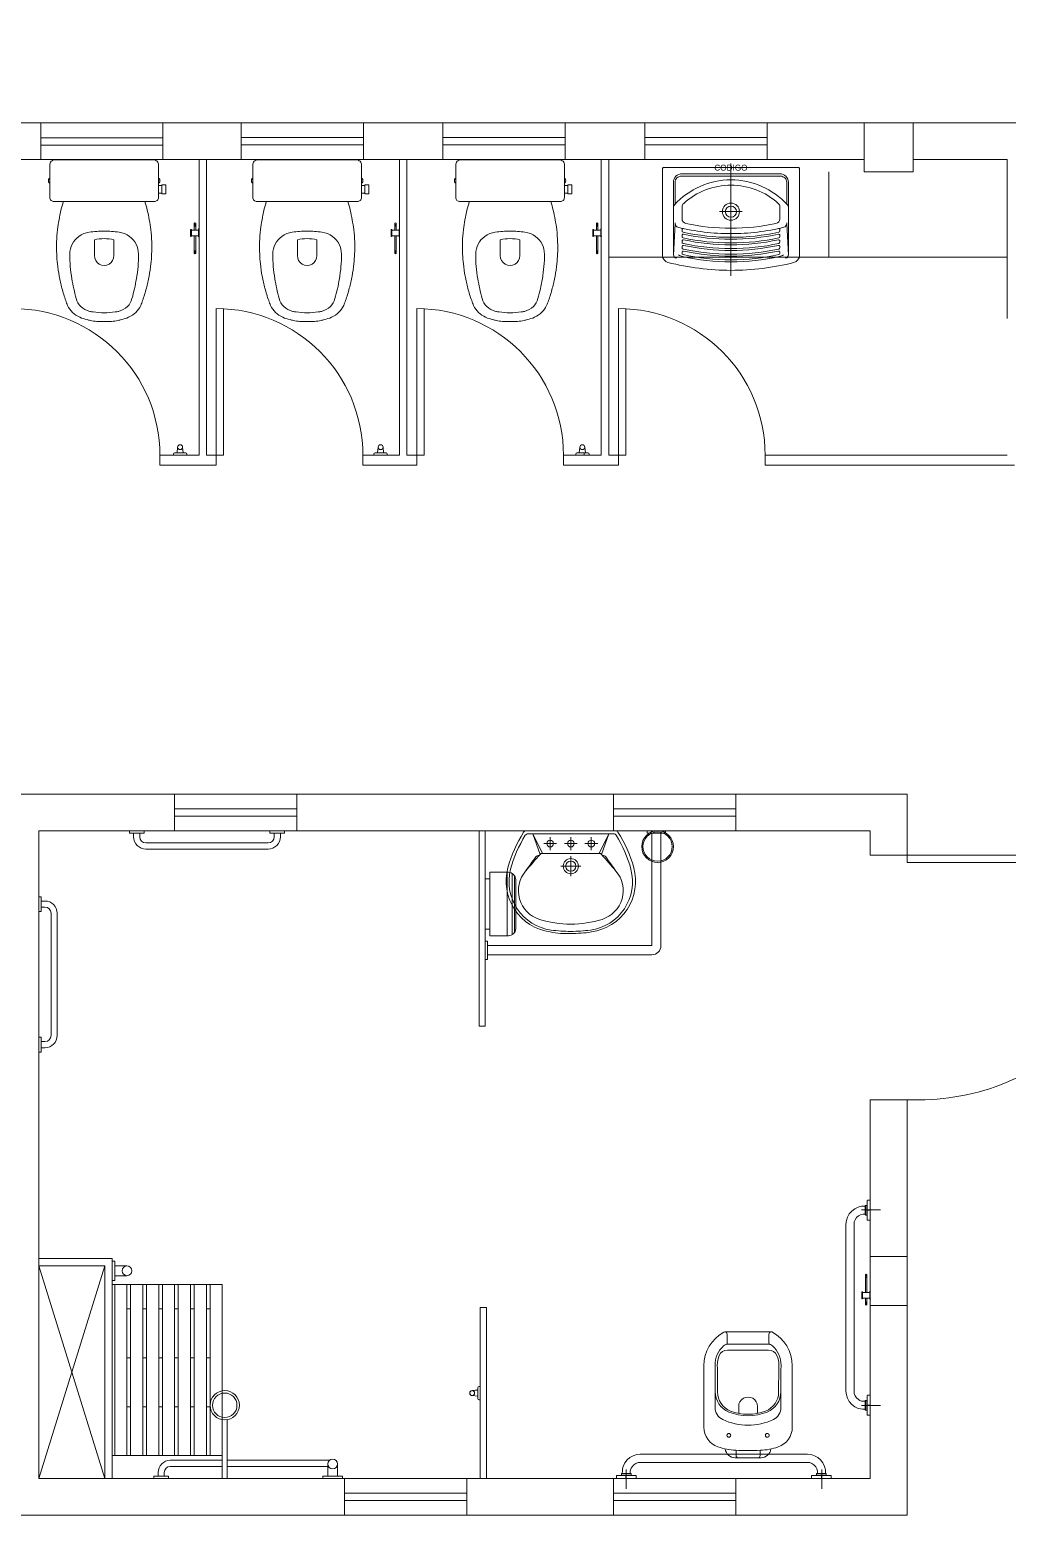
# Model space of a CAD drawing. Header units: millimetres. Extents: x 214 to 1190, y -192 to 1092.
# Drawn here: x 1045.51 to 1049.51, y 71.8 to 77.88 of the extents above; entities that cross this region are included whole.
import ezdxf
from ezdxf.enums import TextEntityAlignment as Align

# ---------------------------------------------------------------- set-up
doc = ezdxf.new("R2010")
doc.units = ezdxf.units.MM
doc.linetypes.add('CONTINU', pattern=[0])
doc.linetypes.add('HIDDEN2', pattern=[4.7625, 3.175, -1.5875])
doc.layers.add('I-ARQ', color=8, linetype='Continuous', lineweight=0)
doc.styles.get("Standard").update_dxf_attribs({"font": 'arial.ttf'})

msp = doc.modelspace()

# ---------------------------------------------------------------- linework, layer by layer
at = {"layer": 'I-ARQ'}
for p, q in [((1042.9776, 77.4947), (1048.9226, 77.4947)), ((1042.9776, 77.4947), (1048.9226, 77.4947)), ((1049.1226, 77.4947), (1048.9226, 77.4947)), ((1048.9226, 77.4947), (1048.9226, 77.2947)), ((1049.1226, 77.4947), (1049.6576, 77.4947)), ((1049.1226, 77.4947), (1049.6576, 77.4947)), ((1049.1226, 77.2947), (1049.1226, 77.4947)), ((1042.9776, 77.3447), (1047.8776, 77.3447)), ((1042.9776, 77.3447), (1047.8776, 77.3447)), ((1045.5925, 77.1896), (1045.5925, 77.322)), ((1045.6133, 77.3428), (1046.0157, 77.3428)), ((1046.0365, 77.322), (1046.0365, 77.1896)), ((1046.2026, 76.1347), (1046.2026, 77.3428)), ((1046.2326, 76.1347), (1046.2326, 77.3428)), ((1046.4225, 77.1896), (1046.4225, 77.322)), ((1046.4433, 77.3428), (1046.8457, 77.3428)), ((1046.8665, 77.322), (1046.8665, 77.1896)), ((1047.0226, 77.3447), (1047.0226, 76.1347)), ((1047.0526, 77.3447), (1047.0526, 76.1347)), ((1047.2525, 77.1896), (1047.2525, 77.322)), ((1047.2733, 77.3428), (1047.6757, 77.3428)), ((1047.6965, 77.322), (1047.6965, 77.1896)), ((1047.8476, 77.3447), (1047.8476, 76.1347)), ((1047.8776, 77.3447), (1048.9226, 77.3447)), ((1047.8776, 77.3447), (1047.8776, 76.1347)), ((1047.8776, 77.3447), (1048.9226, 77.3447)), ((1048.3776, 77.3288), (1048.3776, 76.8685)), ((1048.7776, 76.9447), (1048.7776, 77.2947)), ((1048.9226, 77.2947), (1049.1226, 77.2947)), ((1049.1226, 77.3447), (1049.5076, 77.3447)), ((1049.1226, 77.3447), (1049.5076, 77.3447)), ((1049.5076, 76.6947), (1049.5076, 77.3447)), ((1046.0195, 77.1728), (1045.6095, 77.1728)), ((1046.8495, 77.1728), (1046.4395, 77.1728)), ((1047.6795, 77.1728), (1047.2695, 77.1728)), ((1046.1676, 77.0318), (1046.1676, 77.0576)), ((1046.1712, 77.0318), (1046.1712, 77.0576)), ((1046.1712, 77.0563), (1046.2006, 77.0563)), ((1046.1829, 77.0824), (1046.1829, 77.0563)), ((1046.1889, 77.0786), (1046.1829, 77.0786)), ((1046.1889, 77.0765), (1046.1829, 77.0765)), ((1046.1889, 77.0724), (1046.1829, 77.0724)), ((1046.1889, 77.0824), (1046.1889, 77.0563)), ((1046.2006, 77.0297), (1046.2006, 77.0597)), ((1046.9876, 77.0318), (1046.9876, 77.0576)), ((1046.9912, 77.0318), (1046.9912, 77.0576)), ((1046.9912, 77.0563), (1047.0206, 77.0563)), ((1047.0029, 77.0824), (1047.0029, 77.0563)), ((1047.0089, 77.0786), (1047.0029, 77.0786)), ((1047.0089, 77.0765), (1047.0029, 77.0765)), ((1047.0089, 77.0724), (1047.0029, 77.0724)), ((1047.0089, 77.0824), (1047.0089, 77.0563)), ((1047.0206, 77.0297), (1047.0206, 77.0597)), ((1047.8126, 77.0318), (1047.8126, 77.0576)), ((1047.8162, 77.0318), (1047.8162, 77.0576)), ((1047.8162, 77.0563), (1047.8456, 77.0563)), ((1047.8279, 77.0824), (1047.8279, 77.0563)), ((1047.8339, 77.0786), (1047.8279, 77.0786)), ((1047.8339, 77.0765), (1047.8279, 77.0765)), ((1047.8339, 77.0724), (1047.8279, 77.0724)), ((1047.8339, 77.0824), (1047.8339, 77.0563)), ((1047.8456, 77.0297), (1047.8456, 77.0597)), ((1048.1426, 76.9534), (1048.1496, 77.0823)), ((1048.6126, 76.9534), (1048.6056, 77.0823)), ((1046.1712, 77.0331), (1046.2006, 77.0331)), ((1046.1829, 77.0331), (1046.1829, 76.9617)), ((1046.1889, 77.0331), (1046.1889, 76.9617)), ((1046.9912, 77.0331), (1047.0206, 77.0331)), ((1047.0029, 77.0331), (1047.0029, 76.9617)), ((1047.0089, 77.0331), (1047.0089, 76.9617)), ((1047.8162, 77.0331), (1047.8456, 77.0331)), ((1047.8279, 77.0331), (1047.8279, 76.9617)), ((1047.8339, 77.0331), (1047.8339, 76.9617)), ((1046.1889, 76.9717), (1046.1829, 76.9717)), ((1046.1889, 76.9666), (1046.1829, 76.9666)), ((1046.1889, 76.9634), (1046.1829, 76.9634)), ((1046.1887, 76.9609), (1046.183, 76.9609)), ((1047.0089, 76.9717), (1047.0029, 76.9717)), ((1047.0089, 76.9666), (1047.0029, 76.9666)), ((1047.0089, 76.9634), (1047.0029, 76.9634)), ((1047.0087, 76.9609), (1047.003, 76.9609)), ((1047.8339, 76.9717), (1047.8279, 76.9717)), ((1047.8339, 76.9666), (1047.8279, 76.9666)), ((1047.8339, 76.9634), (1047.8279, 76.9634)), ((1047.8337, 76.9609), (1047.828, 76.9609)), ((1046.2726, 76.1347), (1046.2726, 76.7347)), ((1046.3026, 76.7347), (1046.3026, 76.1347)), ((1047.0926, 76.1347), (1047.0926, 76.7347)), ((1047.1226, 76.7347), (1047.1226, 76.1347)), ((1047.9176, 76.1347), (1047.9176, 76.7347)), ((1047.9476, 76.7347), (1047.9476, 76.1347)), ((1046.0977, 76.1347), (1046.0977, 76.1397)), ((1046.1475, 76.1447), (1046.1027, 76.1447)), ((1046.1124, 76.1447), (1046.115, 76.1682)), ((1046.1375, 76.1447), (1046.135, 76.1682)), ((1046.1525, 76.1347), (1046.1525, 76.1397)), ((1046.9177, 76.1347), (1046.9177, 76.1397)), ((1046.9675, 76.1447), (1046.9227, 76.1447)), ((1046.9324, 76.1447), (1046.935, 76.1682)), ((1046.9575, 76.1447), (1046.955, 76.1682)), ((1046.9725, 76.1347), (1046.9725, 76.1397)), ((1047.7427, 76.1347), (1047.7427, 76.1397)), ((1047.7925, 76.1447), (1047.7477, 76.1447)), ((1047.7574, 76.1447), (1047.76, 76.1682)), ((1047.7776, 76.1347), (1047.7776, 76.1447)), ((1047.7825, 76.1447), (1047.78, 76.1682)), ((1047.7975, 76.1347), (1047.7975, 76.1397)), ((1046.0426, 76.1347), (1046.2026, 76.1347)), ((1046.0426, 76.1347), (1046.0426, 76.0947)), ((1046.2026, 76.0947), (1046.0426, 76.0947)), ((1046.2726, 76.0947), (1046.0526, 76.0947)), ((1046.1525, 76.1347), (1046.0977, 76.1347)), ((1046.2726, 76.1347), (1046.2326, 76.1347)), ((1046.2726, 76.1347), (1046.2726, 76.0947)), ((1046.3026, 76.1347), (1046.2726, 76.1347)), ((1046.8726, 76.1347), (1047.0226, 76.1347)), ((1046.8726, 76.1347), (1046.8726, 76.0947)), ((1047.0326, 76.0947), (1046.8726, 76.0947)), ((1047.0926, 76.0947), (1046.8726, 76.0947)), ((1046.9725, 76.1347), (1046.9177, 76.1347)), ((1047.0926, 76.1347), (1047.0526, 76.1347)), ((1047.0926, 76.1347), (1047.0926, 76.0947)), ((1047.1226, 76.1347), (1047.0926, 76.1347)), ((1047.6926, 76.1347), (1047.8476, 76.1347)), ((1047.6926, 76.1347), (1047.6926, 76.0947)), ((1047.8526, 76.0947), (1047.6926, 76.0947)), ((1047.9176, 76.0947), (1047.6976, 76.0947)), ((1047.7975, 76.1347), (1047.7427, 76.1347)), ((1047.9176, 76.1347), (1047.8776, 76.1347)), ((1047.9176, 76.1347), (1047.9176, 76.0947)), ((1047.9476, 76.1347), (1047.9176, 76.1347)), ((1048.5176, 76.1347), (1048.5176, 76.0947)), ((1048.5176, 76.1347), (1049.5076, 76.1347)), ((1048.5176, 76.1347), (1048.5176, 76.0947)), ((1049.5376, 76.0947), (1048.5176, 76.0947)), ((1049.0976, 74.7491), (1045.4026, 74.7491)), ((1046.1026, 74.5991), (1046.1026, 74.7491)), ((1046.6026, 74.5991), (1046.6026, 74.7491)), ((1047.8976, 74.5991), (1047.8976, 74.7491)), ((1048.3976, 74.5991), (1048.3976, 74.7491)), ((1049.0976, 74.4991), (1049.0976, 74.7491)), ((1048.9476, 74.5991), (1045.5476, 74.5991)), ((1045.5476, 71.9491), (1045.5476, 74.5991)), ((1045.9176, 74.5891), (1045.9176, 74.5991)), ((1045.9176, 74.5891), (1045.9776, 74.5891)), ((1045.9351, 74.5741), (1045.9351, 74.5891)), ((1045.9601, 74.5891), (1045.9601, 74.5741)), ((1045.9776, 74.5891), (1045.9776, 74.5991)), ((1046.4926, 74.5891), (1046.4926, 74.5991)), ((1046.4926, 74.5891), (1046.5526, 74.5891)), ((1046.5101, 74.5741), (1046.5101, 74.5891)), ((1046.5351, 74.5891), (1046.5351, 74.5741)), ((1046.5526, 74.5891), (1046.5526, 74.5991)), ((1047.3476, 73.7991), (1047.3476, 74.5991)), ((1047.3476, 73.7991), (1047.3476, 74.5991)), ((1047.3726, 73.7991), (1047.3726, 74.5991)), ((1047.3726, 73.7991), (1047.3726, 74.5991)), ((1047.9048, 74.5991), (1047.5404, 74.5991)), ((1048.9476, 74.4991), (1048.9476, 74.5991)), ((1045.9851, 74.5491), (1046.4851, 74.5491)), ((1046.4851, 74.5241), (1045.9851, 74.5241)), ((1048.9476, 74.4991), (1049.0976, 74.4991)), ((1049.0976, 74.4991), (1050.0976, 74.4991)), ((1049.0976, 74.4691), (1049.0976, 74.4991)), ((1050.0976, 74.4691), (1049.0976, 74.4691)), ((1047.3726, 74.402), (1047.3917, 74.402)), ((1047.3726, 74.402), (1047.3726, 74.1961)), ((1047.3917, 74.4291), (1047.4676, 74.4291)), ((1047.3917, 74.1691), (1047.3917, 74.4291)), ((1047.4632, 74.1691), (1047.4632, 74.4291)), ((1047.4836, 74.1737), (1047.4836, 74.4245)), ((1047.4929, 74.183), (1047.4929, 74.4152)), ((1047.4976, 74.1991), (1047.4976, 74.3991)), ((1045.5576, 74.3291), (1045.5476, 74.3291)), ((1045.5576, 74.2691), (1045.5576, 74.3291)), ((1045.5576, 74.2691), (1045.5476, 74.2691)), ((1045.5576, 74.3116), (1045.5726, 74.3116)), ((1045.5726, 74.2866), (1045.5576, 74.2866)), ((1045.5976, 73.7616), (1045.5976, 74.2616)), ((1045.6226, 74.2616), (1045.6226, 73.7616)), ((1047.3726, 74.1961), (1047.3917, 74.1961)), ((1047.3917, 74.1691), (1047.4676, 74.1691)), ((1047.3476, 73.7991), (1047.3726, 73.7991)), ((1047.3476, 73.7991), (1047.3726, 73.7991)), ((1045.5576, 73.7541), (1045.5476, 73.7541)), ((1045.5576, 73.6941), (1045.5576, 73.7541)), ((1045.5576, 73.7366), (1045.5726, 73.7366)), ((1045.5726, 73.7116), (1045.5576, 73.7116)), ((1045.5576, 73.6941), (1045.5476, 73.6941)), ((1048.9476, 72.8572), (1048.9476, 73.4991)), ((1048.9476, 73.4991), (1049.0976, 73.4991)), ((1049.0976, 72.8572), (1049.0976, 73.4991)), ((1048.9109, 73.0481), (1048.9897, 73.0481)), ((1045.5476, 72.8491), (1045.8476, 72.8491)), ((1045.5476, 72.8191), (1045.8176, 72.8191)), ((1045.8176, 72.8191), (1045.5476, 71.9491)), ((1045.8176, 71.9491), (1045.5476, 72.8191)), ((1045.8176, 72.8191), (1045.8176, 71.9491)), ((1045.8476, 72.8491), (1045.8476, 71.9491)), ((1045.8576, 72.8391), (1045.8476, 72.8391)), ((1045.8576, 72.7591), (1045.8576, 72.8391)), ((1045.8576, 72.8191), (1045.9076, 72.8191)), ((1049.0976, 72.8572), (1048.9476, 72.8572)), ((1048.9476, 72.8572), (1048.9476, 72.6572)), ((1049.0976, 72.6572), (1049.0976, 72.8572)), ((1045.8576, 72.7591), (1045.8476, 72.7591)), ((1045.8476, 72.7433), (1046.2976, 72.7433)), ((1045.8576, 72.7791), (1045.9076, 72.7791)), ((1045.8576, 72.0433), (1045.8576, 72.7433)), ((1045.9076, 72.0433), (1045.9076, 72.7433)), ((1045.9176, 72.7433), (1046.2476, 72.7433)), ((1045.9226, 72.0433), (1045.9226, 72.7433)), ((1045.9726, 72.0433), (1045.9726, 72.7433)), ((1045.9876, 72.0433), (1045.9876, 72.7433)), ((1046.0376, 72.0433), (1046.0376, 72.7433)), ((1046.0526, 72.0433), (1046.0526, 72.7433)), ((1046.1026, 72.0433), (1046.1026, 72.7433)), ((1046.1176, 72.0433), (1046.1176, 72.7433)), ((1046.1676, 72.0433), (1046.1676, 72.7433)), ((1046.1826, 72.0433), (1046.1826, 72.7433)), ((1046.2326, 72.0433), (1046.2326, 72.7433)), ((1046.2476, 72.0433), (1046.2476, 72.7433)), ((1046.2976, 72.0433), (1046.2976, 72.7433)), ((1048.9279, 72.7107), (1048.9279, 72.7821)), ((1048.9339, 72.7804), (1048.9279, 72.7804)), ((1048.9339, 72.7771), (1048.9279, 72.7771)), ((1048.9339, 72.7721), (1048.9279, 72.7721)), ((1048.9337, 72.7829), (1048.928, 72.7829)), ((1048.9339, 72.7107), (1048.9339, 72.7821)), ((1048.9126, 72.712), (1048.9126, 72.6862)), ((1048.9162, 72.712), (1048.9162, 72.6862)), ((1048.9162, 72.7107), (1048.9456, 72.7107)), ((1048.9162, 72.6875), (1048.9456, 72.6875)), ((1048.9279, 72.6614), (1048.9279, 72.6875)), ((1048.9339, 72.6614), (1048.9339, 72.6875)), ((1048.9456, 72.7141), (1048.9456, 72.6841)), ((1045.9226, 72.6433), (1045.9076, 72.6433)), ((1045.9876, 72.6433), (1045.9726, 72.6433)), ((1046.0526, 72.6433), (1046.0376, 72.6433)), ((1046.1176, 72.6433), (1046.1026, 72.6433)), ((1046.1826, 72.6433), (1046.1676, 72.6433)), ((1046.2476, 72.6433), (1046.2326, 72.6433)), ((1047.3526, 72.6491), (1047.3526, 71.9491)), ((1047.3526, 72.6491), (1047.3776, 72.6491)), ((1047.3526, 72.6491), (1047.3526, 71.9491)), ((1047.3526, 72.6491), (1047.3776, 72.6491)), ((1047.3776, 72.6491), (1047.3776, 71.9491)), ((1047.3776, 72.6491), (1047.3776, 71.9491)), ((1048.9339, 72.6714), (1048.9279, 72.6714)), ((1048.9339, 72.6673), (1048.9279, 72.6673)), ((1048.9339, 72.6652), (1048.9279, 72.6652)), ((1048.9476, 72.6572), (1049.0976, 72.6572)), ((1048.9476, 71.9491), (1048.9476, 72.6572)), ((1049.0976, 71.7991), (1049.0976, 72.6572)), ((1045.9226, 72.4433), (1045.9076, 72.4433)), ((1045.9876, 72.4433), (1045.9726, 72.4433)), ((1046.0526, 72.4433), (1046.0376, 72.4433)), ((1046.1176, 72.4433), (1046.1026, 72.4433)), ((1046.1826, 72.4433), (1046.1676, 72.4433)), ((1046.2476, 72.4433), (1046.2326, 72.4433)), ((1047.3426, 72.3118), (1047.3192, 72.3093)), ((1047.3426, 72.3114), (1047.3192, 72.3089)), ((1047.3426, 72.2767), (1047.3426, 72.3215)), ((1047.3426, 72.3215), (1047.3426, 72.2767)), ((1047.3526, 72.3265), (1047.3476, 72.3265)), ((1047.3526, 72.3265), (1047.3476, 72.3265)), ((1047.3526, 72.2717), (1047.3526, 72.3265)), ((1047.3526, 72.3265), (1047.3526, 72.2717)), ((1047.3426, 72.2867), (1047.3192, 72.2893)), ((1047.3426, 72.2864), (1047.3192, 72.2889)), ((1047.3526, 72.2717), (1047.3476, 72.2717)), ((1047.3526, 72.2717), (1047.3476, 72.2717)), ((1045.9226, 72.2433), (1045.9076, 72.2433)), ((1045.9876, 72.2433), (1045.9726, 72.2433)), ((1046.0526, 72.2433), (1046.0376, 72.2433)), ((1046.1176, 72.2433), (1046.1026, 72.2433)), ((1046.1826, 72.2433), (1046.1676, 72.2433)), ((1046.2476, 72.2433), (1046.2326, 72.2433)), ((1046.2976, 71.9491), (1046.2976, 72.1899)), ((1046.3176, 71.9491), (1046.3176, 72.1899)), ((1048.9109, 72.2481), (1048.9897, 72.2481)), ((1045.8476, 72.0433), (1046.2976, 72.0433)), ((1046.2476, 72.0433), (1045.8576, 72.0433)), ((1046.2976, 72.0241), (1046.0851, 72.0241)), ((1046.7356, 72.0241), (1046.3176, 72.0241)), ((1046.7289, 71.9591), (1046.7289, 72.0091)), ((1046.7689, 71.9591), (1046.7689, 72.0091)), ((1045.5476, 71.9491), (1048.9476, 71.9491)), ((1045.8476, 71.9491), (1047.3501, 71.9491)), ((1046.0176, 71.9591), (1046.0776, 71.9591)), ((1046.0176, 71.9591), (1046.0176, 71.9491)), ((1046.0351, 71.9741), (1046.0351, 71.9591)), ((1046.0601, 71.9591), (1046.0601, 71.9741)), ((1046.0776, 71.9591), (1046.0776, 71.9491)), ((1046.0851, 71.9991), (1046.2976, 71.9991)), ((1046.3176, 71.9991), (1046.7289, 71.9991)), ((1046.7889, 71.9591), (1046.7089, 71.9591)), ((1046.7089, 71.9591), (1046.7089, 71.9491)), ((1046.7889, 71.9591), (1046.7889, 71.9491)), ((1046.7976, 71.9491), (1046.7976, 71.7991)), ((1047.2976, 71.9491), (1047.2976, 71.7991)), ((1047.8976, 71.9491), (1047.8976, 71.7991)), ((1047.9487, 71.9858), (1047.9487, 71.9071)), ((1048.3976, 71.9491), (1048.3976, 71.7991)), ((1048.7487, 71.9858), (1048.7487, 71.9071)), ((1045.4026, 71.7991), (1049.0976, 71.7991))]:
    msp.add_line(p, q, dxfattribs=at)
at = {"layer": 'I-ARQ', "linetype": 'HIDDEN2'}
for p, q in [((1045.5551, 77.4947), (1045.5551, 77.3447)), ((1045.5551, 77.4928), (1045.5551, 77.3428)), ((1046.0551, 77.3428), (1046.0551, 77.4928)), ((1046.0551, 77.3428), (1046.0551, 77.4928)), ((1046.3751, 77.4947), (1046.3751, 77.3447)), ((1046.3751, 77.4947), (1046.3751, 77.3447)), ((1046.8751, 77.3447), (1046.8751, 77.4947)), ((1046.8751, 77.3447), (1046.8751, 77.4947)), ((1047.2001, 77.4947), (1047.2001, 77.3447)), ((1047.2001, 77.4947), (1047.2001, 77.3447)), ((1047.7001, 77.3447), (1047.7001, 77.4947)), ((1047.7001, 77.3447), (1047.7001, 77.4947)), ((1048.0251, 77.4947), (1048.0251, 77.3447)), ((1048.0251, 77.4947), (1048.0251, 77.3447)), ((1048.5251, 77.3447), (1048.5251, 77.4947)), ((1048.5251, 77.3447), (1048.5251, 77.4947)), ((1046.0551, 77.4328), (1045.5551, 77.4328)), ((1046.0551, 77.4328), (1045.5551, 77.4328)), ((1046.8751, 77.4347), (1046.3751, 77.4347)), ((1046.8751, 77.4347), (1046.3751, 77.4347)), ((1047.7001, 77.4347), (1047.2001, 77.4347)), ((1047.7001, 77.4347), (1047.2001, 77.4347)), ((1048.5251, 77.4347), (1048.0251, 77.4347)), ((1048.5251, 77.4347), (1048.0251, 77.4347)), ((1045.5551, 77.4028), (1046.0551, 77.4028)), ((1045.5551, 77.4028), (1046.0551, 77.4028)), ((1046.3751, 77.4047), (1046.8751, 77.4047)), ((1046.3751, 77.4047), (1046.8751, 77.4047)), ((1047.2001, 77.4047), (1047.7001, 77.4047)), ((1047.2001, 77.4047), (1047.7001, 77.4047)), ((1048.0251, 77.4047), (1048.5251, 77.4047)), ((1048.0251, 77.4047), (1048.5251, 77.4047)), ((1049.5076, 76.9447), (1047.8776, 76.9447)), ((1046.6026, 74.6891), (1046.1026, 74.6891)), ((1047.8976, 74.6891), (1048.3976, 74.6891)), ((1046.6026, 74.6591), (1046.1026, 74.6591)), ((1047.8976, 74.6591), (1048.3976, 74.6591)), ((1047.2976, 71.8891), (1046.7976, 71.8891)), ((1047.8976, 71.8891), (1048.3976, 71.8891)), ((1047.2976, 71.8591), (1046.7976, 71.8591)), ((1047.8976, 71.8591), (1048.3976, 71.8591))]:
    msp.add_line(p, q, dxfattribs=at)
at = {"layer": 'I-ARQ', "linetype": 'ByBlock'}
for p, q in [((1046.0665, 77.2408), (1046.0505, 77.2408)), ((1046.0505, 77.2048), (1046.0505, 77.2408)), ((1046.0665, 77.2408), (1046.0665, 77.2048)), ((1046.8965, 77.2408), (1046.8805, 77.2408)), ((1046.8805, 77.2048), (1046.8805, 77.2408)), ((1046.8965, 77.2408), (1046.8965, 77.2048)), ((1047.7265, 77.2408), (1047.7105, 77.2408)), ((1047.7105, 77.2048), (1047.7105, 77.2408)), ((1047.7265, 77.2408), (1047.7265, 77.2048)), ((1046.0665, 77.2048), (1046.0505, 77.2048)), ((1046.8965, 77.2048), (1046.8805, 77.2048)), ((1047.7265, 77.2048), (1047.7105, 77.2048))]:
    msp.add_line(p, q, dxfattribs=at)
at = {"layer": 'I-ARQ', "linetype": 'Continuous'}
for p, q in [((1047.5474, 74.5865), (1047.878, 74.5865)), ((1047.7226, 74.5865), (1047.5672, 74.5865)), ((1047.5672, 74.5865), (1047.6065, 74.5067)), ((1047.5672, 74.5865), (1047.5971, 74.5024)), ((1047.6386, 74.5728), (1047.6386, 74.5203)), ((1047.7226, 74.5865), (1047.8979, 74.5865)), ((1047.7226, 74.5728), (1047.7226, 74.5203)), ((1047.8066, 74.5728), (1047.8066, 74.5203)), ((1047.878, 74.5865), (1047.8387, 74.5067)), ((1047.878, 74.5865), (1047.8482, 74.5024)), ((1047.6065, 74.5067), (1047.8387, 74.5067)), ((1047.6649, 74.5466), (1047.6124, 74.5466)), ((1047.7226, 74.5466), (1047.6964, 74.5466)), ((1047.7226, 74.5466), (1047.7489, 74.5466)), ((1047.7804, 74.5466), (1047.8329, 74.5466)), ((1047.6816, 74.4542), (1047.7636, 74.4542)), ((1047.7226, 74.4132), (1047.7226, 74.4952)), ((1048.3523, 72.5491), (1048.5451, 72.5491)), ((1048.3627, 72.5391), (1048.3627, 72.5032)), ((1048.3662, 72.4991), (1048.5291, 72.4991)), ((1048.5325, 72.5391), (1048.5325, 72.5032)), ((1048.364, 72.4751), (1048.5312, 72.4751)), ((1048.2667, 72.4107), (1048.2667, 72.1597)), ((1048.6286, 72.4107), (1048.6286, 72.1598)), ((1048.4092, 72.2443), (1048.4092, 72.2161)), ((1048.4861, 72.2453), (1048.4861, 72.2161)), ((1048.3945, 72.0343), (1048.4074, 72.0343)), ((1048.3985, 72.0652), (1048.3985, 72.0432)), ((1048.4074, 72.0343), (1048.5008, 72.0343)), ((1048.4968, 72.0652), (1048.4968, 72.0432))]:
    msp.add_line(p, q, dxfattribs=at)
at = {"layer": 'I-ARQ', "extrusion": (-2.21397e-44, -1.84636e-46, -1)}
for p, q in [((1048.0351, 74.5991), (1048.0351, 74.5897)), ((1048.0351, 74.5897), (1048.1101, 74.5897)), ((1048.0539, 74.5897), (1048.0539, 74.1291)), ((1048.0914, 74.5897), (1048.0914, 74.1291)), ((1048.1101, 74.5991), (1048.1101, 74.5897)), ((1047.3726, 74.1478), (1047.382, 74.1478)), ((1047.382, 74.1478), (1047.382, 74.0728)), ((1048.0539, 74.1291), (1047.382, 74.1291)), ((1047.382, 74.0916), (1048.0539, 74.0916)), ((1047.3726, 74.0728), (1047.382, 74.0728))]:
    msp.add_line(p, q, dxfattribs=at)
at = {"layer": 'I-ARQ'}
for points in [[(1128.5124, 77.4154, 0.40469), (1118.5177, 87.0892, 0), (1030.2974, 87.0892, 3059019602.697577)], [(1048.0976, 76.9529, 0.342862), (1048.1202, 76.9238, 0.062239), (1048.3776, 76.8914, 0.062209), (1048.635, 76.9233, 0.343429), (1048.6576, 76.9524), (1048.6576, 77.3074, 0.414214), (1048.6536, 77.3114), (1048.1016, 77.3114, 0.414214), (1048.0976, 77.3074), (1048.0976, 76.9529)], [(1048.6126, 77.15), (1048.6126, 77.2514, 0.414214), (1048.5776, 77.2864), (1048.3776, 77.2864), (1048.1776, 77.2864, 0.414214), (1048.1426, 77.2514), (1048.1426, 77.15)], [(1048.1469, 77.1592, -0.211535), (1048.3776, 77.2614, -0.216945)], [(1048.1496, 77.1622), (1048.1496, 77.2514, -0.414214), (1048.1746, 77.2764), (1048.3776, 77.2764), (1048.5806, 77.2764, -0.414214), (1048.6056, 77.2514), (1048.6056, 77.1622)], [(1048.5776, 77.1024), (1048.5776, 77.1505, 0.213041), (1048.571, 77.1654, 0.18486), (1048.3776, 77.2394, 0.18486), (1048.1843, 77.1654, 0.213041), (1048.1776, 77.1505), (1048.1776, 77.1024)], [(1048.6083, 77.1592, 0.211535), (1048.3776, 77.2614, 0.216945)], [(1048.1426, 77.15), (1048.1426, 76.9555, 0.351315), (1048.1544, 76.9409, 0.351315)], [(1048.6009, 76.9409, 0.351315), (1048.6126, 76.9555), (1048.6126, 77.15)], [(1048.161, 77.0677, -0.344711), (1048.1496, 77.0823), (1048.1496, 77.0861)], [(1048.1776, 77.1024, 0.353644), (1048.1934, 77.0828, 0.053117), (1048.3776, 77.0634, 0.053117), (1048.5618, 77.0828, 0.353644), (1048.5776, 77.1024)], [(1048.1837, 77.0624, 0.47929), (1048.1776, 77.0576), (1048.1776, 77.0524, 0.352342), (1048.1816, 77.0475, 0.054267), (1048.3776, 77.0264, 0.054267), (1048.5737, 77.0475, 0.352342), (1048.5776, 77.0524), (1048.5776, 77.0576, 0.47929), (1048.5716, 77.0624)], [(1048.5942, 77.0677, 0.344711), (1048.6056, 77.0823), (1048.6056, 77.0861)], [(1048.1628, 76.9547, 0.116463), (1048.1798, 76.9477, 0.054267), (1048.3776, 76.9264, 0.054267)], [(1048.3776, 76.9264, 0.054267), (1048.5754, 76.9477, 0.116463), (1048.5924, 76.9547)]]:
    msp.add_lwpolyline(points, format="xyb", dxfattribs=at)
at = {"layer": 'I-ARQ', "linetype": 'ByBlock'}
for points in [[(1045.5925, 77.2668), (1045.5925, 77.2488), (1045.5896, 77.2488, -0.197763), (1045.5894, 77.2489, -0.161404), (1045.5865, 77.2579, -0.158802), (1045.5894, 77.2667, -0.197763), (1045.5896, 77.2668)], [(1046.0393, 77.2668, -0.197763), (1046.0395, 77.2667, -0.15883), (1046.0425, 77.2579, -0.161377), (1046.0395, 77.2489, -0.197763), (1046.0393, 77.2488), (1046.0365, 77.2488), (1046.0365, 77.2668)], [(1046.4225, 77.2668), (1046.4225, 77.2488), (1046.4196, 77.2488, -0.197763), (1046.4194, 77.2489, -0.161404), (1046.4165, 77.2579, -0.158802), (1046.4194, 77.2667, -0.197763), (1046.4196, 77.2668)], [(1046.8693, 77.2668, -0.197763), (1046.8695, 77.2667, -0.15883), (1046.8725, 77.2579, -0.161377), (1046.8695, 77.2489, -0.197763), (1046.8693, 77.2488), (1046.8665, 77.2488), (1046.8665, 77.2668)], [(1047.2525, 77.2668), (1047.2525, 77.2488), (1047.2496, 77.2488, -0.197763), (1047.2494, 77.2489, -0.161404), (1047.2465, 77.2579, -0.158802), (1047.2494, 77.2667, -0.197763), (1047.2496, 77.2668)], [(1047.6993, 77.2668, -0.197763), (1047.6995, 77.2667, -0.15883), (1047.7025, 77.2579, -0.161377), (1047.6995, 77.2489, -0.197763), (1047.6993, 77.2488), (1047.6965, 77.2488), (1047.6965, 77.2668)]]:
    msp.add_lwpolyline(points, format="xyb", close=True, dxfattribs=at)
for points in [[(1046.0505, 77.2383), (1046.0505, 77.2073), (1046.0365, 77.2073), (1046.0365, 77.2383)], [(1046.8805, 77.2383), (1046.8805, 77.2073), (1046.8665, 77.2073), (1046.8665, 77.2383)], [(1047.7105, 77.2383), (1047.7105, 77.2073), (1047.6965, 77.2073), (1047.6965, 77.2383)]]:
    msp.add_lwpolyline(points, close=True, dxfattribs=at)
at = {"layer": 'I-ARQ'}
for points in [[(1045.9815, 77.1728, 0.003882), (1045.991, 77.1378, -0.024258), (1046.005, 77.0578, -0.02486), (1046.009, 77.0078, -0.033324), (1046.0085, 76.9578, -0.02486), (1046.0055, 76.9178, -0.012268), (1045.9985, 76.8678, -0.015806), (1045.987, 76.8178, -0.026699), (1045.9715, 76.7678, -0.021919), (1045.964, 76.7478, -0.174675), (1045.9145, 76.6993, -0.045452), (1045.8845, 76.6898, -0.022856), (1045.8716, 76.6867, -0.041289), (1045.8449, 76.6827, -0.039166), (1045.8392, 76.6822, -0.012899), (1045.8373, 76.6823, -0.04333), (1045.8145, 76.6818, -0.04333), (1045.7916, 76.6823, -0.052091), (1045.784, 76.6827, -0.041289), (1045.7573, 76.6867, -0.022856), (1045.7445, 76.6898, -0.045452), (1045.7145, 76.6993, -0.174675), (1045.665, 76.7478, -0.021919), (1045.6575, 76.7678, -0.026699), (1045.642, 76.8178, -0.015806), (1045.6305, 76.8678, -0.012268), (1045.6235, 76.9178, -0.02486), (1045.6205, 76.9578, -0.033324), (1045.62, 77.0078, -0.02486), (1045.624, 77.0578, -0.024258), (1045.638, 77.1378, 0.003882), (1045.6475, 77.1728)], [(1046.8115, 77.1728, 0.003882), (1046.821, 77.1378, -0.024258), (1046.835, 77.0578, -0.02486), (1046.839, 77.0078, -0.033324), (1046.8385, 76.9578, -0.02486), (1046.8355, 76.9178, -0.012268), (1046.8285, 76.8678, -0.015806), (1046.817, 76.8178, -0.026699), (1046.8015, 76.7678, -0.021919), (1046.794, 76.7478, -0.174675), (1046.7445, 76.6993, -0.045452), (1046.7145, 76.6898, -0.022856), (1046.7016, 76.6867, -0.041289), (1046.6749, 76.6827, -0.039166), (1046.6692, 76.6822, -0.012899), (1046.6673, 76.6823, -0.04333), (1046.6445, 76.6818, -0.04333), (1046.6216, 76.6823, -0.052091), (1046.614, 76.6827, -0.041289), (1046.5873, 76.6867, -0.022856), (1046.5745, 76.6898, -0.045452), (1046.5445, 76.6993, -0.174675), (1046.495, 76.7478, -0.021919), (1046.4875, 76.7678, -0.026699), (1046.472, 76.8178, -0.015806), (1046.4605, 76.8678, -0.012268), (1046.4535, 76.9178, -0.02486), (1046.4505, 76.9578, -0.033324), (1046.45, 77.0078, -0.02486), (1046.454, 77.0578, -0.024258), (1046.468, 77.1378, 0.003882), (1046.4775, 77.1728)], [(1047.6415, 77.1728, 0.003882), (1047.651, 77.1378, -0.024258), (1047.665, 77.0578, -0.02486), (1047.669, 77.0078, -0.033324), (1047.6685, 76.9578, -0.02486), (1047.6655, 76.9178, -0.012268), (1047.6585, 76.8678, -0.015806), (1047.647, 76.8178, -0.026699), (1047.6315, 76.7678, -0.021919), (1047.624, 76.7478, -0.174675), (1047.5745, 76.6993, -0.045452), (1047.5445, 76.6898, -0.022856), (1047.5316, 76.6867, -0.041289), (1047.5049, 76.6827, -0.039166), (1047.4992, 76.6822, -0.012899), (1047.4973, 76.6823, -0.04333), (1047.4745, 76.6818, -0.04333), (1047.4516, 76.6823, -0.052091), (1047.444, 76.6827, -0.041289), (1047.4173, 76.6867, -0.022856), (1047.4045, 76.6898, -0.045452), (1047.3745, 76.6993, -0.174675), (1047.325, 76.7478, -0.021919), (1047.3175, 76.7678, -0.026699), (1047.302, 76.8178, -0.015806), (1047.2905, 76.8678, -0.012268), (1047.2835, 76.9178, -0.02486), (1047.2805, 76.9578, -0.033324), (1047.28, 77.0078, -0.02486), (1047.284, 77.0578, -0.024258), (1047.298, 77.1378, 0.003882), (1047.3075, 77.1728)], [(1045.7109, 77.0302, 0.234638), (1045.674, 76.9579, 0.044666), (1045.6825, 76.8568, 0.031515), (1045.7006, 76.7764, 0.151063), (1045.7193, 76.7436, 0.148094), (1045.7557, 76.7236, 0.031073), (1045.7693, 76.7214, 0.035055), (1045.8145, 76.7173, 0.035055), (1045.8596, 76.7214, 0.031073), (1045.8732, 76.7236, 0.148094), (1045.9097, 76.7436, 0.151063), (1045.9283, 76.7764, 0.031515), (1045.9464, 76.8568, 0.044666), (1045.955, 76.9579, 0.234638), (1045.918, 77.0302, 0.129345), (1045.8753, 77.0473, 0.041331), (1045.8145, 77.0518, 0.041331), (1045.7536, 77.0473, 0.129345)], [(1046.5409, 77.0302, 0.234638), (1046.504, 76.9579, 0.044666), (1046.5125, 76.8568, 0.031515), (1046.5306, 76.7764, 0.151063), (1046.5493, 76.7436, 0.148094), (1046.5857, 76.7236, 0.031073), (1046.5993, 76.7214, 0.035055), (1046.6445, 76.7173, 0.035055), (1046.6896, 76.7214, 0.031073), (1046.7032, 76.7236, 0.148094), (1046.7397, 76.7436, 0.151063), (1046.7583, 76.7764, 0.031515), (1046.7764, 76.8568, 0.044666), (1046.785, 76.9579, 0.234638), (1046.748, 77.0302, 0.129345), (1046.7053, 77.0473, 0.041331), (1046.6445, 77.0518, 0.041331), (1046.5836, 77.0473, 0.129345)], [(1047.3709, 77.0302, 0.234638), (1047.334, 76.9579, 0.044666), (1047.3425, 76.8568, 0.031515), (1047.3606, 76.7764, 0.151063), (1047.3793, 76.7436, 0.148094), (1047.4157, 76.7236, 0.031073), (1047.4293, 76.7214, 0.035055), (1047.4745, 76.7173, 0.035055), (1047.5196, 76.7214, 0.031073), (1047.5332, 76.7236, 0.148094), (1047.5697, 76.7436, 0.151063), (1047.5883, 76.7764, 0.031515), (1047.6064, 76.8568, 0.044666), (1047.615, 76.9579, 0.234638), (1047.578, 77.0302, 0.129345), (1047.5353, 77.0473, 0.041331), (1047.4745, 77.0518, 0.041331), (1047.4136, 77.0473, 0.129345)], [(1048.3776, 77.0184, -0.054577), (1048.1837, 77.0394, 0.47929), (1048.1776, 77.0346), (1048.1776, 77.0294, 0.352342), (1048.1816, 77.0245, 0.054267), (1048.3776, 77.0034, 0.054267), (1048.5737, 77.0245, 0.352342), (1048.5776, 77.0294), (1048.5776, 77.0346, 0.47929), (1048.5716, 77.0394, -0.054577)], [(1048.3776, 76.9954, -0.054577), (1048.1837, 77.0164, 0.47929), (1048.1776, 77.0116), (1048.1776, 77.0064, 0.352342), (1048.1816, 77.0015, 0.054267), (1048.3776, 76.9804, 0.054267), (1048.5737, 77.0015, 0.352342), (1048.5776, 77.0064), (1048.5776, 77.0116, 0.47929), (1048.5716, 77.0164, -0.054577)], [(1048.3776, 76.9724, 0.054577), (1048.5716, 76.9934, -0.47929), (1048.5776, 76.9886), (1048.5776, 76.9834, -0.352342), (1048.5737, 76.9785, -0.054267), (1048.3776, 76.9574, -0.054267), (1048.1816, 76.9785, -0.352342), (1048.1776, 76.9834), (1048.1776, 76.9886, -0.47929), (1048.1837, 76.9934, 0.054577)], [(1048.5716, 76.9704, -0.054577), (1048.3776, 76.9494, -0.054577), (1048.1837, 76.9704, 0.47929), (1048.1776, 76.9656), (1048.1776, 76.9604, 0.352342), (1048.1816, 76.9555, 0.054267), (1048.3776, 76.9344, 0.054267), (1048.5737, 76.9555, 0.352342), (1048.5776, 76.9604), (1048.5776, 76.9656, 0.47929)]]:
    msp.add_lwpolyline(points, format="xyb", close=True, dxfattribs=at)
msp.add_lwpolyline([(1048.4237, 77.1314), (1048.3776, 77.1314), (1048.3315, 77.1314)], dxfattribs=at)
at = {"layer": 'I-ARQ', "linetype": 'ByBlock'}
for points in [[(1045.7745, 77.0168), (1045.7745, 76.9517, 1.002091), (1045.8545, 76.9518), (1045.8545, 77.0168, 0.054282), (1045.8145, 77.0212, 0.054282), (1045.7745, 77.0168, -1.56536)], [(1046.6045, 77.0168), (1046.6045, 76.9517, 1.002091), (1046.6845, 76.9518), (1046.6845, 77.0168, 0.054282), (1046.6445, 77.0212, 0.054282), (1046.6045, 77.0168, -1.56536)], [(1047.4345, 77.0168), (1047.4345, 76.9517, 1.002091), (1047.5145, 76.9518), (1047.5145, 77.0168, 0.054282), (1047.4745, 77.0212, 0.054282), (1047.4345, 77.0168, -1.56536)]]:
    msp.add_lwpolyline(points, format="xyb", dxfattribs=at)
at = {"layer": 'I-ARQ', "linetype": 'CONTINU'}
for points in [[(1048.8713, 73.0437), (1048.8612, 73.0319)], [(1048.8837, 73.0531), (1048.8713, 73.0437)], [(1048.8975, 73.0596), (1048.8837, 73.0531)], [(1048.912, 73.0631), (1048.8975, 73.0596)], [(1048.9265, 73.0636), (1048.912, 73.0631)], [(1048.9268, 73.0659), (1048.9265, 73.0649)], [(1048.9265, 73.0649), (1048.9265, 73.0292)], [(1048.9275, 73.0667), (1048.9268, 73.0659)], [(1048.9286, 73.0669), (1048.9275, 73.0667)], [(1048.9286, 73.0669), (1048.9344, 73.0669)], [(1048.9286, 73.0669), (1048.9286, 73.0271)], [(1048.9347, 73.0865), (1048.9344, 73.0855)], [(1048.9344, 73.0855), (1048.9344, 73.0484)], [(1048.9344, 73.0484), (1048.9476, 73.0484)], [(1048.9344, 73.0469), (1048.9476, 73.0469)], [(1048.9344, 73.0469), (1048.9344, 73.0083)], [(1048.9354, 73.0872), (1048.9347, 73.0865)], [(1048.9365, 73.0875), (1048.9354, 73.0872)], [(1048.9365, 73.0875), (1048.9476, 73.0875)], [(1048.9446, 73.0484), (1048.9446, 73.0469)], [(1048.9476, 73.0875), (1048.9476, 73.0063)], [(1048.8495, 73.0044), (1048.8481, 72.9899)], [(1048.8481, 72.9899), (1048.8481, 72.3062)], [(1048.8539, 73.0185), (1048.8495, 73.0044)], [(1048.8612, 73.0319), (1048.8539, 73.0185)], [(1048.8821, 72.9991), (1048.8811, 72.9899)], [(1048.8811, 72.9899), (1048.8811, 72.3062)], [(1048.8854, 73.0082), (1048.8821, 72.9991)], [(1048.8911, 73.0166), (1048.8854, 73.0082)], [(1048.8988, 73.0236), (1048.8911, 73.0166)], [(1048.9079, 73.0284), (1048.8988, 73.0236)], [(1048.9173, 73.0306), (1048.9079, 73.0284)], [(1048.9173, 73.0306), (1048.9265, 73.0306)], [(1048.9265, 73.0292), (1048.9268, 73.0281)], [(1048.9268, 73.0281), (1048.9275, 73.0274)], [(1048.9275, 73.0274), (1048.9286, 73.0271)], [(1048.9286, 73.0271), (1048.9344, 73.0271)], [(1048.9344, 73.0083), (1048.9347, 73.0073)], [(1048.9347, 73.0073), (1048.9354, 73.0065)], [(1048.9354, 73.0065), (1048.9365, 73.0063)], [(1048.9365, 73.0063), (1048.9476, 73.0063)], [(1048.8481, 72.3062), (1048.8495, 72.2918)], [(1048.8495, 72.2918), (1048.8539, 72.2776)], [(1048.8539, 72.2776), (1048.8612, 72.2642)], [(1048.8612, 72.2642), (1048.8713, 72.2525)], [(1048.8713, 72.2525), (1048.8837, 72.243)], [(1048.8811, 72.3062), (1048.8821, 72.297)], [(1048.8821, 72.297), (1048.8854, 72.288)], [(1048.8854, 72.288), (1048.8911, 72.2795)], [(1048.8911, 72.2795), (1048.8988, 72.2725)], [(1048.9173, 72.2655), (1048.9265, 72.2656)], [(1048.9268, 72.268), (1048.9265, 72.267)], [(1048.9265, 72.267), (1048.9265, 72.2312)], [(1048.9275, 72.2687), (1048.9268, 72.268)], [(1048.9286, 72.269), (1048.9275, 72.2687)], [(1048.9286, 72.269), (1048.9344, 72.269)], [(1048.9286, 72.269), (1048.9286, 72.2292)], [(1048.9344, 72.2878), (1048.9347, 72.2888)], [(1048.9344, 72.2492), (1048.9344, 72.2878)], [(1048.9347, 72.2888), (1048.9354, 72.2896)], [(1048.9354, 72.2896), (1048.9365, 72.2898)], [(1048.9365, 72.2898), (1048.9476, 72.2898)], [(1048.9476, 72.2086), (1048.9476, 72.2898)], [(1048.8837, 72.243), (1048.8975, 72.2365)], [(1048.8975, 72.2365), (1048.9072, 72.2342)], [(1048.9158, 72.2329), (1048.9265, 72.2326)], [(1048.9265, 72.2312), (1048.9268, 72.2302)], [(1048.9268, 72.2302), (1048.9275, 72.2295)], [(1048.9275, 72.2295), (1048.9286, 72.2292)], [(1048.9286, 72.2292), (1048.9344, 72.2292)], [(1048.9344, 72.2492), (1048.9476, 72.2492)], [(1048.9344, 72.2477), (1048.9476, 72.2477)], [(1048.9344, 72.2106), (1048.9344, 72.2477)], [(1048.9347, 72.2096), (1048.9344, 72.2106)], [(1048.9354, 72.2089), (1048.9347, 72.2096)], [(1048.9365, 72.2086), (1048.9354, 72.2089)], [(1048.9365, 72.2086), (1048.9476, 72.2086)], [(1048.9446, 72.2477), (1048.9446, 72.2492)], [(1047.9436, 72.013), (1047.9371, 71.9992)], [(1047.953, 72.0254), (1047.9436, 72.013)], [(1047.9648, 72.0355), (1047.953, 72.0254)], [(1047.9782, 72.0428), (1047.9648, 72.0355)], [(1047.9923, 72.0472), (1047.9782, 72.0428)], [(1047.9886, 72.0113), (1047.9801, 72.0057)], [(1047.9976, 72.0146), (1047.9886, 72.0113)], [(1048.0068, 72.0486), (1047.9923, 72.0472)], [(1048.0068, 72.0156), (1047.9976, 72.0146)], [(1048.6905, 72.0486), (1048.0068, 72.0486)], [(1048.6905, 72.0156), (1048.0068, 72.0156)], [(1048.705, 72.0472), (1048.6905, 72.0486)], [(1048.6997, 72.0146), (1048.6905, 72.0156)], [(1048.7088, 72.0113), (1048.6997, 72.0146)], [(1048.7191, 72.0428), (1048.705, 72.0472)], [(1048.7172, 72.0057), (1048.7088, 72.0113)], [(1048.7325, 72.0355), (1048.7191, 72.0428)], [(1048.7443, 72.0254), (1048.7325, 72.0355)], [(1048.7537, 72.013), (1048.7443, 72.0254)], [(1048.7602, 71.9992), (1048.7537, 72.013)], [(1047.9092, 71.9603), (1047.9095, 71.9613)], [(1047.9092, 71.9603), (1047.9092, 71.9491)], [(1047.9092, 71.9491), (1047.9904, 71.9491)], [(1047.9095, 71.9613), (1047.9102, 71.962)], [(1047.9102, 71.962), (1047.9112, 71.9623)], [(1047.9112, 71.9623), (1047.9483, 71.9623)], [(1047.9301, 71.9692), (1047.9298, 71.9682)], [(1047.9298, 71.9682), (1047.9298, 71.9623)], [(1047.9696, 71.9682), (1047.9298, 71.9682)], [(1047.9308, 71.9699), (1047.9301, 71.9692)], [(1047.9318, 71.9702), (1047.9308, 71.9699)], [(1047.9676, 71.9702), (1047.9318, 71.9702)], [(1047.9335, 71.981), (1047.9332, 71.9702)], [(1047.9371, 71.9992), (1047.9348, 71.9895)], [(1047.9483, 71.9623), (1047.9483, 71.9491)], [(1047.9483, 71.9521), (1047.9498, 71.9521)], [(1047.9498, 71.9623), (1047.9498, 71.9491)], [(1047.9498, 71.9623), (1047.9884, 71.9623)], [(1047.9661, 71.9794), (1047.9661, 71.9702)], [(1047.9686, 71.9699), (1047.9676, 71.9702)], [(1047.9693, 71.9692), (1047.9686, 71.9699)], [(1047.9696, 71.9682), (1047.9693, 71.9692)], [(1047.9696, 71.9682), (1047.9696, 71.9623)], [(1047.9801, 72.0057), (1047.9731, 71.9979)], [(1047.9884, 71.9623), (1047.9894, 71.962)], [(1047.9894, 71.962), (1047.9902, 71.9613)], [(1047.9902, 71.9613), (1047.9904, 71.9603)], [(1047.9904, 71.9603), (1047.9904, 71.9491)], [(1048.7071, 71.9613), (1048.7069, 71.9603)], [(1048.7069, 71.9603), (1048.7069, 71.9491)], [(1048.7881, 71.9491), (1048.7069, 71.9491)], [(1048.7079, 71.962), (1048.7071, 71.9613)], [(1048.7089, 71.9623), (1048.7079, 71.962)], [(1048.7475, 71.9623), (1048.7089, 71.9623)], [(1048.7242, 71.9979), (1048.7172, 72.0057)], [(1048.7289, 71.9889), (1048.7242, 71.9979)], [(1048.728, 71.9692), (1048.7277, 71.9682)], [(1048.7277, 71.9682), (1048.7277, 71.9623)], [(1048.7675, 71.9682), (1048.7277, 71.9682)], [(1048.7287, 71.9699), (1048.728, 71.9692)], [(1048.7298, 71.9702), (1048.7287, 71.9699)], [(1048.7312, 71.9794), (1048.7289, 71.9889)], [(1048.7655, 71.9702), (1048.7298, 71.9702)], [(1048.7312, 71.9794), (1048.7312, 71.9702)], [(1048.7475, 71.9623), (1048.7475, 71.9491)], [(1048.749, 71.9521), (1048.7475, 71.9521)], [(1048.749, 71.9623), (1048.749, 71.9491)], [(1048.7861, 71.9623), (1048.749, 71.9623)], [(1048.7637, 71.9847), (1048.7602, 71.9992)], [(1048.7641, 71.9702), (1048.7637, 71.9847)], [(1048.7665, 71.9699), (1048.7655, 71.9702)], [(1048.7673, 71.9692), (1048.7665, 71.9699)], [(1048.7675, 71.9682), (1048.7673, 71.9692)], [(1048.7675, 71.9682), (1048.7675, 71.9623)], [(1048.7871, 71.962), (1048.7861, 71.9623)], [(1048.7878, 71.9613), (1048.7871, 71.962)], [(1048.7881, 71.9603), (1048.7878, 71.9613)], [(1048.7881, 71.9603), (1048.7881, 71.9491)]]:
    msp.add_lwpolyline(points, dxfattribs=at)
at = {"layer": 'I-ARQ', "linetype": 'Continuous'}
for points in [[(1048.8988, 72.2725), (1048.9053, 72.2688)], [(1048.9053, 72.2688), (1048.9115, 72.2664)], [(1048.9115, 72.2664), (1048.9173, 72.2655)], [(1048.9158, 72.2329), (1048.9072, 72.2342)], [(1047.9335, 71.981), (1047.9348, 71.9895)], [(1047.967, 71.9852), (1047.9661, 71.9794)], [(1047.9694, 71.9915), (1047.967, 71.9852)], [(1047.9731, 71.9979), (1047.9694, 71.9915)]]:
    msp.add_lwpolyline(points, dxfattribs=at)
at = {"layer": 'I-ARQ'}
for centre, radius in [((1048.3776, 77.1314), 0.035), ((1048.3776, 77.1314), 0.023), ((1046.1859, 77.0824), 0.003), ((1047.0059, 77.0824), 0.003), ((1047.8309, 77.0824), 0.003), ((1046.125, 76.1682), 0.01), ((1046.945, 76.1682), 0.01), ((1047.77, 76.1682), 0.01), ((1045.9076, 72.7991), 0.02), ((1048.9309, 72.6614), 0.003), ((1046.3076, 72.2491), 0.06), ((1046.3076, 72.2491), 0.05), ((1047.3192, 72.2993), 0.01), ((1047.3192, 72.2989), 0.01), ((1046.7489, 72.0091), 0.02)]:
    msp.add_circle(centre, radius, dxfattribs=at)
at = {"layer": 'I-ARQ', "linetype": 'Continuous'}
for centre, radius in [((1047.6386, 74.5466), 0.0137), ((1047.7226, 74.5466), 0.0137), ((1047.8066, 74.5466), 0.0137), ((1047.7226, 74.4542), 0.031), ((1047.7226, 74.4542), 0.021)]:
    msp.add_circle(centre, radius, dxfattribs=at)
at = {"layer": 'I-ARQ', "linetype": 'Continuous', "ltscale": 2.5}
for radius in [0.065, 0.0599]:
    msp.add_circle((1048.0776, 74.5341), radius, dxfattribs=at)
at = {"layer": 'I-ARQ'}
for centre, radius, start, end in [((1045.6114, 77.3239), 0.019, 84.25501, 185.74498), ((1046.0176, 77.3239), 0.019, 354.25501, 95.74499), ((1046.4414, 77.3239), 0.019, 84.25501, 185.74498), ((1046.8476, 77.3239), 0.019, 354.25501, 95.74499), ((1047.2714, 77.3239), 0.019, 84.25501, 185.74498), ((1047.6776, 77.3239), 0.019, 354.25501, 95.74499), ((1045.6088, 77.1892), 0.0164, 178.70259, 272.174), ((1046.0201, 77.1892), 0.0164, 267.826, 1.29741), ((1046.4388, 77.1892), 0.0164, 178.70259, 272.174), ((1046.8501, 77.1892), 0.0164, 267.826, 1.29741), ((1047.2688, 77.1892), 0.0164, 178.70259, 272.174), ((1047.6801, 77.1892), 0.0164, 267.826, 1.29741), ((1048.1725, 77.1417), 0.031, 145.61502, 164.47489), ((1048.5828, 77.1417), 0.031, 15.52511, 34.38498), ((1046.1694, 77.0572), 0.00182, 13.27629, 166.72371), ((1046.2016, 77.06), 0.00108, 342.74976, 197.25024), ((1046.9894, 77.0572), 0.00182, 13.27629, 166.72371), ((1047.0216, 77.06), 0.00108, 342.74976, 197.25024), ((1047.8144, 77.0572), 0.00182, 13.27629, 166.72371), ((1047.8466, 77.06), 0.00108, 342.74976, 197.25024), ((1048.3766, 77.9376), 0.8962, 256.07864, 270.06393), ((1048.3786, 77.9376), 0.8962, 269.93607, 283.92136), ((1046.1694, 77.0322), 0.00182, 193.27629, 346.72371), ((1046.2016, 77.0294), 0.00108, 162.74976, 17.25024), ((1046.9894, 77.0322), 0.00182, 193.27629, 346.72371), ((1047.0216, 77.0294), 0.00108, 162.74976, 17.25024), ((1047.8144, 77.0322), 0.00182, 193.27629, 346.72371), ((1047.8466, 77.0294), 0.00108, 162.74976, 17.25024), ((1046.1859, 76.9617), 0.003, 180, 0), ((1047.0059, 76.9617), 0.003, 180, 0), ((1047.8309, 76.9617), 0.003, 180, 0), ((1045.4426, 76.1347), 0.6, 0, 90), ((1046.2726, 76.1347), 0.6, 0, 90), ((1047.0926, 76.1347), 0.6, 0, 90), ((1047.9176, 76.1347), 0.6, 0, 90), ((1046.1027, 76.1397), 0.005, 90, 180), ((1046.1475, 76.1397), 0.005, 0, 90), ((1046.9227, 76.1397), 0.005, 90, 180), ((1046.9675, 76.1397), 0.005, 0, 90), ((1047.7477, 76.1397), 0.005, 90, 180), ((1047.7925, 76.1397), 0.005, 0, 90), ((1045.9851, 74.5741), 0.05, 180, 270), ((1045.9851, 74.5741), 0.025, 180, 270), ((1046.4851, 74.5741), 0.025, 270, 0), ((1046.4851, 74.5741), 0.05, 270, 0), ((1049.1416, 74.4543), 0.9562, 267.36687, 0.88822), ((1047.4676, 74.3991), 0.03, 0, 90), ((1045.5726, 74.2616), 0.05, 0, 90), ((1045.5726, 74.2616), 0.025, 0, 90), ((1047.4676, 74.1991), 0.03, 270, 0), ((1045.5726, 73.7616), 0.05, 270, 0), ((1045.5726, 73.7616), 0.025, 270, 0), ((1048.9309, 72.7821), 0.003, 0, 180), ((1048.9144, 72.7116), 0.00182, 13.27629, 166.72371), ((1048.9144, 72.6866), 0.00182, 193.27629, 346.72371), ((1048.9466, 72.7144), 0.00108, 342.74976, 197.25024), ((1048.9466, 72.6838), 0.00108, 162.74976, 17.25024), ((1047.3476, 72.3215), 0.005, 90, 180), ((1047.3476, 72.3215), 0.005, 90, 180), ((1047.3476, 72.2767), 0.005, 180, 270), ((1047.3476, 72.2767), 0.005, 180, 270), ((1046.0851, 71.9741), 0.05, 90, 180), ((1046.0851, 71.9741), 0.025, 90, 180)]:
    msp.add_arc(centre, radius, start, end, dxfattribs=at)
at = {"layer": 'I-ARQ', "linetype": 'Continuous'}
for centre, radius, start, end in [((1047.9995, 74.2977), 0.5549, 147.81283, 164.28976), ((1047.965, 74.313), 0.505, 148.01014, 165.28172), ((1047.5404, 74.5865), 0.0126, 90, 147.21407), ((1047.5474, 74.5739), 0.0126, 90, 148.01014), ((1047.8979, 74.5739), 0.0126, 31.98986, 90), ((1047.9046, 74.5861), 0.013, 33.6664, 89.11954), ((1047.4803, 74.313), 0.505, 14.71828, 31.98986), ((1047.4982, 74.321), 0.4982, 14.76485, 33.13255), ((1052.6426, 70.0655), 6.7189, 138.67232, 139.44029), ((1047.6065, 74.4941), 0.0126, 90, 138.67232), ((1047.8387, 74.4941), 0.0126, 41.32768, 90), ((1042.8027, 70.0655), 6.7189, 40.55971, 41.32768), ((1047.6675, 74.3927), 0.2096, 164.70811, 262.05503), ((1047.6695, 74.3906), 0.1995, 165.28172, 262.11494), ((1053.0039, 70.527), 6.7189, 143.83475, 144.44029), ((1047.5907, 74.4839), 0.0137, 81.72894, 143.83475), ((1047.7757, 74.3906), 0.1995, 277.88506, 14.71828), ((1047.7779, 74.3926), 0.2095, 277.91066, 15.3262), ((1047.8546, 74.4839), 0.0137, 36.16525, 98.27106), ((1042.4413, 70.527), 6.7189, 35.55971, 36.16525), ((1047.6317, 74.3542), 0.1233, 139.44029, 252.413), ((1047.8136, 74.3542), 0.1233, 287.587, 40.55971), ((1047.7226, 74.6411), 0.4242, 252.413, 270), ((1047.7226, 74.6411), 0.4242, 270, 287.587), ((1047.7007, 74.4652), 0.2869, 257.48947, 274.38514), ((1047.7226, 74.7741), 0.5866, 262.11494, 270), ((1047.7226, 74.7741), 0.5866, 270, 277.88506), ((1047.7317, 74.6459), 0.4669, 268.88268, 279.2427), ((1048.4231, 72.4107), 0.1564, 118.73729, 179.99997), ((1048.3662, 72.4712), 0.0279, 90, 131.5009), ((1048.3527, 72.5391), 0.01, 359.88836, 118.8499), ((1048.3574, 72.5032), 0.00536, 285.23336, 359.99712), ((1048.5291, 72.4712), 0.0279, 48.62924, 90), ((1048.5426, 72.5391), 0.01, 89.79219, 179.9991), ((1048.5379, 72.5032), 0.00536, 180.00342, 254.8516), ((1048.4722, 72.4108), 0.1563, 359.99018, 62.23029), ((1048.4156, 72.415), 0.1027, 131.38837, 180.94588), ((1048.4157, 72.415), 0.0938, 156.27274, 180.92815), ((1048.3639, 72.4378), 0.0373, 89.86024, 156.33049), ((1048.5313, 72.4377), 0.0374, 23.60151, 90.09866), ((1048.4796, 72.415), 0.1028, 359.07181, 48.62933), ((1048.4798, 72.415), 0.0936, 359.04684, 23.70221), ((1042.903, 72.3257), 5.4106, 359.09392, 0.92812), ((1042.9031, 72.3257), 5.4195, 359.76607, 0.92797), ((1053.9922, 72.3257), 5.4195, 179.07217, 180.23406), ((1053.9922, 72.3257), 5.4106, 179.07205, 180.90628), ((1048.4029, 72.3043), 0.0894, 179.73885, 247.73678), ((1048.4056, 72.3032), 0.0831, 179.76648, 249.19014), ((1048.4476, 72.2443), 0.0384, 359.99999, 180), ((1048.4896, 72.3032), 0.0831, 290.78456, 0.23359), ((1048.4923, 72.3043), 0.0894, 292.26313, 0.22278), ((1048.3666, 72.2393), 0.0536, 179.09401, 245.03962), ((1048.4476, 72.4134), 0.2457, 245.0397, 294.96024), ((1048.4476, 72.4134), 0.2073, 247.73679, 292.26317), ((1048.4476, 72.4132), 0.2008, 249.1296, 290.85992), ((1048.5287, 72.2393), 0.0536, 294.95863, 0.90447), ((1048.3525, 72.1597), 0.0858, 179.99986, 250.91449), ((1048.369, 72.1262), 0.0076, 90, 270), ((1048.369, 72.1262), 0.0076, 270, 90), ((1048.5263, 72.1262), 0.0076, 90, 270), ((1048.5263, 72.1262), 0.0076, 270, 90), ((1048.5428, 72.1597), 0.0858, 289.00226, 0.05108), ((1048.4063, 72.3148), 0.2499, 250.86779, 267.95912), ((1048.3945, 72.0745), 0.0402, 185.99574, 270), ((1048.489, 72.3143), 0.2495, 272.02685, 289.11816), ((1048.5008, 72.0745), 0.0402, 270, 354.00881), ((1048.4476, 73.467), 1.4029, 267.94924, 272.0509), ((1048.4074, 72.0432), 0.00894, 180.0002, 270), ((1048.4878, 72.0432), 0.00894, 270, 359.99977)]:
    msp.add_arc(centre, radius, start, end, dxfattribs=at)
at = {"layer": 'I-ARQ'}
msp.add_ellipse((1048.0539, 74.1291), major_axis=(0.0265, 0.0265), ratio=1, start_param=3.926991, end_param=5.497787, dxfattribs=at)

# ---------------------------------------------------------------- texts
at = {"layer": 'I-ARQ', "flags": 3}
msp.add_attdef('CODIGO', text='TQ-11-S', height=0.024, dxfattribs=at).set_placement((1048.3776, 77.3114), align=Align.MIDDLE)

doc.saveas('drawing.dxf')
